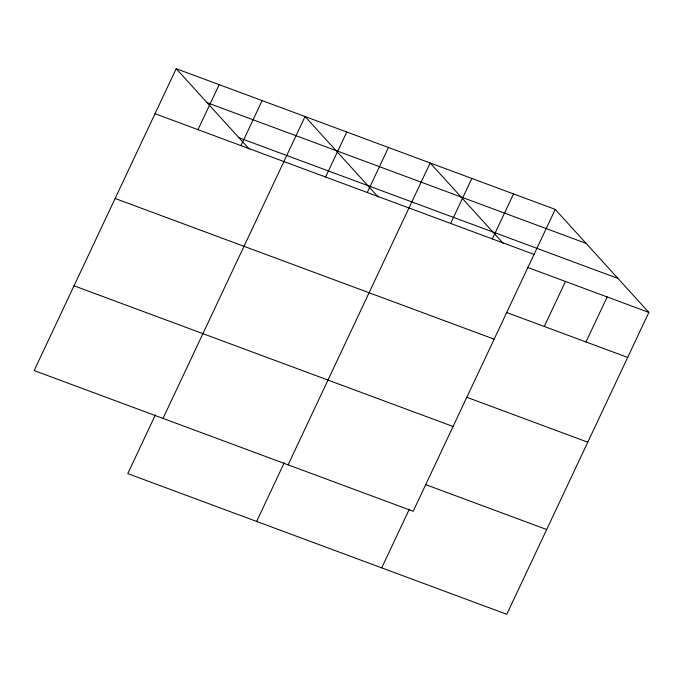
<?xml version="1.0" encoding="UTF-8"?>
<svg xmlns="http://www.w3.org/2000/svg" width="683" height="683" viewBox="0 0 683 683"><rect width="100%" height="100%" fill="white"/><g stroke="black" fill="none" stroke-linecap="round" stroke-linejoin="round"><path stroke-width="1.02" d="M176.205 68.701L34.15 370.579L413.181 511.268L555.228 209.391L176.205 68.701L249.227 149.065M197.976 129.659L219.158 84.649M240.937 145.607L262.118 100.597M155.417 414.846L127.772 473.609L506.795 614.299L648.85 312.421L555.228 209.391M163.024 418.414L305.07 116.537L378.092 196.9M325.586 177.025L346.768 132.015M367.275 192.495L388.456 147.494M256.637 521.445L284.29 462.681M288.098 464.841L430.153 162.964L503.175 243.327M450.66 223.452L471.842 178.442M492.358 238.922L513.539 193.921M381.72 567.872L409.373 509.108M544.283 326.474L565.464 281.473M585.98 341.952L607.153 296.943M207.094 102.706L586.125 243.396M238.93 137.735L617.953 278.425M155.024 113.711L534.046 254.4M527.746 267.471L648.85 312.421M506.564 312.473L627.668 357.431M115.137 198.48L494.159 339.169M466.677 397.241L587.781 442.191M74.037 285.81L453.068 426.499M425.577 484.58L546.69 529.53"/></g></svg>
